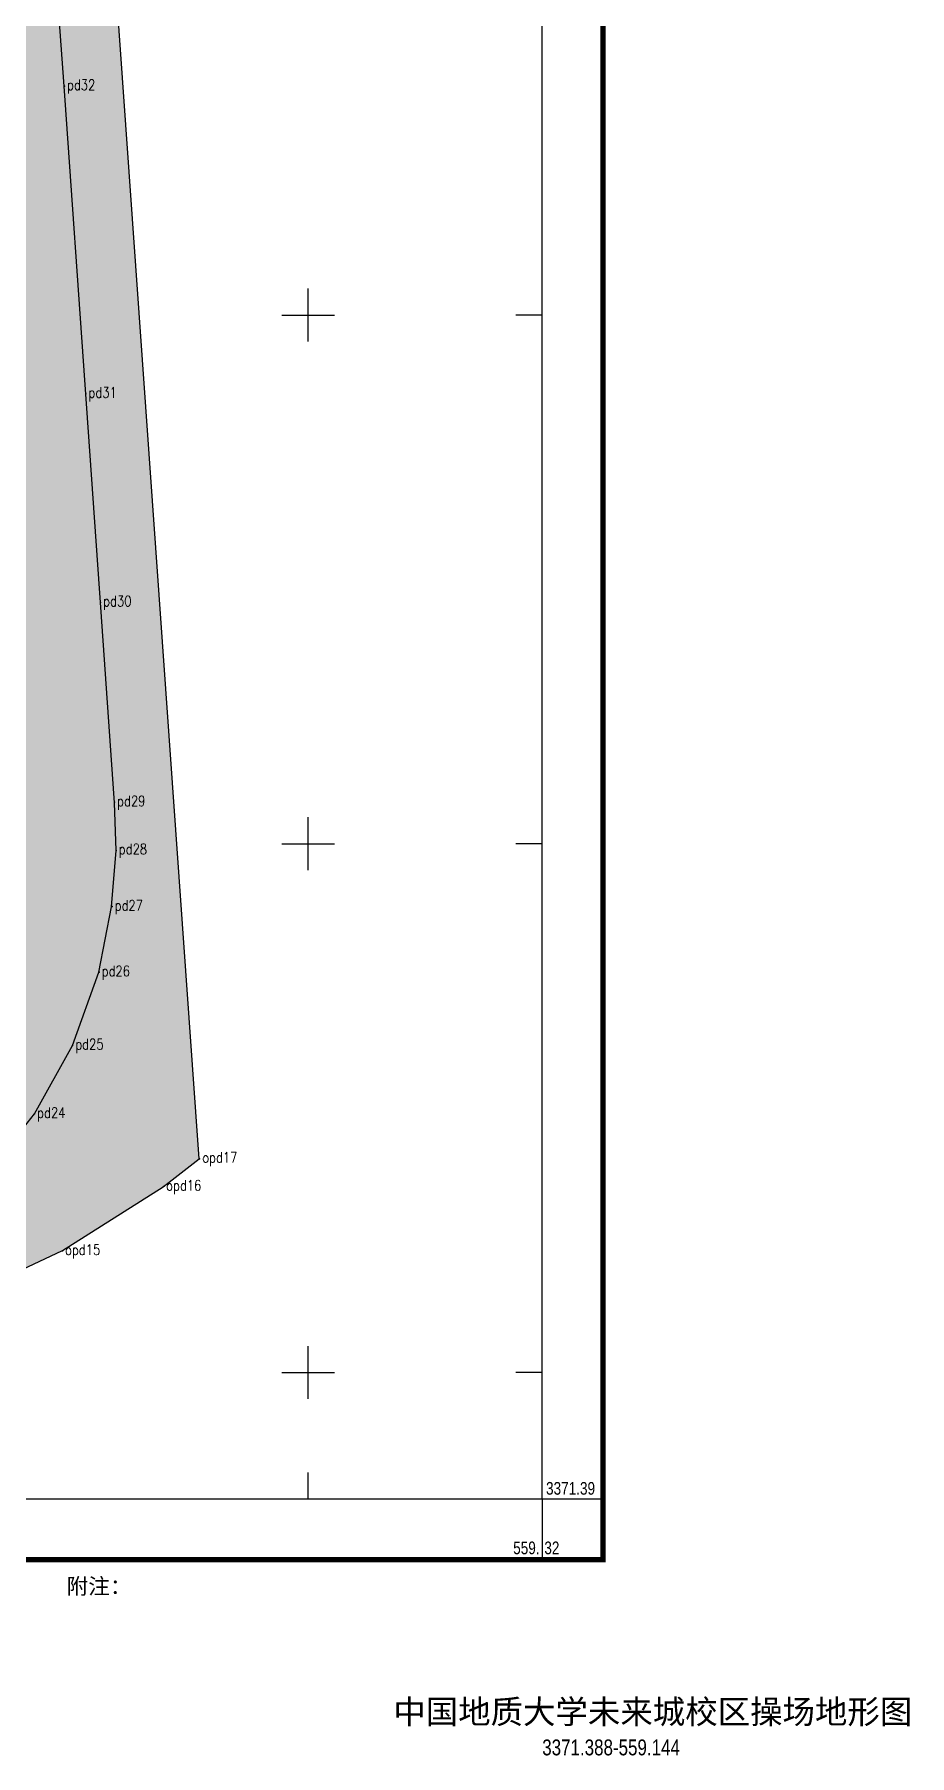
# Model space of a CAD drawing. Extents: x 559110 to 559357, y 3371364 to 3371625.
# Drawn here: x 559274.1 to 559356.9, y 3371363.8 to 3371526.5 of the extents above; entities that cross this region are included whole.
import ezdxf
from ezdxf.enums import TextEntityAlignment as Align

# ---------------------------------------------------------------- set-up
doc = ezdxf.new("R2010")
doc.units = 0
doc.header["$LTSCALE"] = 0.5
doc.header["$PDSIZE"] = 0.2
doc.layers.get('0').update_dxf_attribs({"linetype": 'CONTINUOUS'})
for name, color, linetype in [('DLDW', 11, 'CONTINUOUS'), ('TK', 7, 'CONTINUOUS'), ('ZDH', 1, 'CONTINUOUS')]:
    doc.layers.add(name, color=color, linetype=linetype)
doc.styles.add('HZ', font='rs.shx', dxfattribs={"width": 0.8, "bigfont": 'hztxt.shx'})
doc.styles.add('中等线体', font='')
doc.styles.add('细等线体', font='', dxfattribs={"width": 0.8})
doc.styles.add('黑体', font='')
doc.styles.get('中等线体').set_extended_font_data('FZZhongDengXian-Z07S')
doc.styles.get('细等线体').set_extended_font_data('FZXiDengXian-Z06S')
doc.styles.get('黑体').set_extended_font_data('SimHei')

msp = doc.modelspace()

# ---------------------------------------------------------------- hatches: boundary and pattern name
at = {"linetype": 'Continuous'}
h = msp.add_hatch(color=22, dxfattribs=at)
h.dxf.hatch_style = 1
h.paths.add_polyline_path([(559186.06, 3371412.9), (559194.29, 3371408.65), (559207.56, 3371403.83), (559229.42, 3371400.39), (559239.16, 3371400.46), (559249.49, 3371401.88), (559266.95, 3371406.93), (559276.74, 3371411.52), (559286.28, 3371417.57), (559289.69, 3371420.21), (559278.96, 3371571.35), (559262.36, 3371579.11), (559245, 3371583.22), (559223.72, 3371583.54), (559201.65, 3371578.69), (559184.37, 3371570.35), (559175.33, 3371563.93)])
h.paths.add_polyline_path([(559208.03, 3371575.07), (559198.9, 3371568.75), (559194.81, 3371564.58), (559192.5, 3371561.64), (559189.54, 3371557.1), (559187.08, 3371552.03), (559185.2, 3371546.72), (559184.09, 3371541.87), (559183.44, 3371533.56), (559184.07, 3371524.57), (559184.71, 3371515.48), (559185.33, 3371506.36), (559185.99, 3371497.25), (559186.72, 3371486.67), (559187.93, 3371469.85), (559189.53, 3371446.78), (559190.16, 3371441.73), (559192.82, 3371432.6), (559194.37, 3371429.24), (559199.27, 3371421.52), (559206.39, 3371414.22), (559214.59, 3371408.91), (559220.7, 3371406.3), (559228.95, 3371404.29), (559238.01, 3371403.86), (559247.82, 3371405.45), (559256.78, 3371408.93), (559264.14, 3371413.66), (559269.22, 3371418.28), (559274.1, 3371424.45), (559277.69, 3371430.93), (559280.2, 3371437.86), (559281.4, 3371444.04), (559281.84, 3371449.37), (559281.66, 3371453.88), (559280.35, 3371472.81), (559278.97, 3371492.53), (559276.91, 3371521.66), (559275.7, 3371538.05), (559275.19, 3371542.64), (559274.25, 3371546.68), (559273.14, 3371550.11), (559271.8, 3371553.39), (559270.98, 3371555.16), (559268.51, 3371559.36), (559266.35, 3371562.43), (559262.65, 3371566.65), (559259.1, 3371569.92), (559253.45, 3371573.92), (559248.16, 3371576.59), (559239.9, 3371579.34), (559231.88, 3371580.41), (559225.44, 3371580.28), (559216.5, 3371578.55)], flags=16)
h = msp.add_hatch(color=22, dxfattribs=at)
h.dxf.hatch_style = 1
h.paths.add_polyline_path([(559208.03, 3371575.07), (559198.9, 3371568.75), (559194.81, 3371564.58), (559192.5, 3371561.64), (559189.54, 3371557.1), (559187.08, 3371552.03), (559185.2, 3371546.72), (559184.09, 3371541.87), (559183.44, 3371533.56), (559184.07, 3371524.57), (559184.71, 3371515.48), (559185.33, 3371506.36), (559185.99, 3371497.25), (559186.72, 3371486.67), (559187.93, 3371469.85), (559189.53, 3371446.78), (559190.16, 3371441.73), (559192.82, 3371432.6), (559194.37, 3371429.24), (559199.27, 3371421.52), (559206.39, 3371414.22), (559214.59, 3371408.91), (559220.7, 3371406.3), (559228.95, 3371404.29), (559238.01, 3371403.86), (559247.82, 3371405.45), (559256.78, 3371408.93), (559264.14, 3371413.66), (559269.22, 3371418.28), (559274.1, 3371424.45), (559277.69, 3371430.93), (559280.2, 3371437.86), (559281.4, 3371444.04), (559281.84, 3371449.37), (559281.66, 3371453.88), (559280.35, 3371472.81), (559278.97, 3371492.53), (559276.91, 3371521.66), (559275.7, 3371538.05), (559275.19, 3371542.64), (559274.25, 3371546.68), (559273.14, 3371550.11), (559271.8, 3371553.39), (559270.98, 3371555.16), (559268.51, 3371559.36), (559266.35, 3371562.43), (559262.65, 3371566.65), (559259.1, 3371569.92), (559253.45, 3371573.92), (559248.16, 3371576.59), (559239.9, 3371579.34), (559231.88, 3371580.41), (559225.44, 3371580.28), (559216.5, 3371578.55)])
h.paths.add_polyline_path([(559195.66, 3371545.11), (559194.9, 3371542.44), (559194.11, 3371537.15), (559196.18, 3371501.66), (559198.61, 3371467.64), (559199.29, 3371457.86), (559200.02, 3371447.87), (559200.44, 3371443.83), (559202.31, 3371437.22), (559203.54, 3371434.46), (559205.65, 3371430.6), (559209.07, 3371426.22), (559212.96, 3371422.51), (559219.38, 3371418.13), (559227.55, 3371415.16), (559238.01, 3371414.33), (559247.75, 3371416.4), (559257.94, 3371422.19), (559262.98, 3371426.98), (559267.27, 3371433.31), (559269.65, 3371439.11), (559270.53, 3371442.21), (559271.26, 3371452.61), (559270.52, 3371463.25), (559268.32, 3371494.65), (559265.41, 3371536.05), (559264.58, 3371542.08), (559263.06, 3371547.15), (559261.87, 3371549.87), (559260.38, 3371552.63), (559257.37, 3371556.9), (559250.75, 3371563.17), (559241.82, 3371567.88), (559237.38, 3371569.15), (559229.97, 3371570), (559226.55, 3371569.84), (559221.31, 3371569), (559217.06, 3371567.65), (559212.39, 3371565.49), (559207.14, 3371561.98), (559202.73, 3371557.67), (559199.42, 3371553.26), (559196.62, 3371547.64)], flags=16)

# ---------------------------------------------------------------- linework, layer by layer
at = {"layer": 'DLDW', "linetype": 'Continuous', "flags": 128}
msp.add_lwpolyline([(559186.06, 3371412.9), (559194.29, 3371408.65), (559207.56, 3371403.83), (559229.42, 3371400.39), (559239.16, 3371400.46), (559249.49, 3371401.88), (559266.95, 3371406.93), (559276.74, 3371411.52), (559286.28, 3371417.57), (559289.69, 3371420.21), (559278.96, 3371571.35), (559262.36, 3371579.11), (559245, 3371583.22), (559223.72, 3371583.54), (559201.65, 3371578.69), (559184.37, 3371570.35), (559175.33, 3371563.93)], close=True, dxfattribs=at)
msp.add_lwpolyline([(559269.22, 3371418.28), (559274.1, 3371424.45), (559277.69, 3371430.93), (559280.2, 3371437.86), (559281.4, 3371444.04), (559281.84, 3371449.37), (559281.66, 3371453.88), (559280.35, 3371472.81), (559278.97, 3371492.53), (559276.91, 3371521.66), (559275.7, 3371538.05)], dxfattribs=at)
at = {"layer": 'TK', "linetype": 'Continuous'}
for p, q in [((559300, 3371497.5), (559300, 3371502.5)), ((559297.5, 3371500), (559302.5, 3371500)), ((559322.14, 3371500), (559319.64, 3371500)), ((559300, 3371447.5), (559300, 3371452.5)), ((559297.5, 3371450), (559302.5, 3371450)), ((559322.14, 3371450), (559319.64, 3371450)), ((559300, 3371397.5), (559300, 3371402.5)), ((559297.5, 3371400), (559302.5, 3371400)), ((559322.14, 3371400), (559319.64, 3371400)), ((559300, 3371388.04), (559300, 3371390.54)), ((559322.14, 3371388.04), (559327.64, 3371388.04)), ((559322.14, 3371388.04), (559322.14, 3371382.54))]:
    msp.add_line(p, q, dxfattribs=at)
at = {"layer": 'TK', "linetype": 'Continuous', "const_width": 0.5, "flags": 128}
msp.add_lwpolyline([(559138.53, 3371382.29), (559327.89, 3371382.29), (559327.89, 3371601.1), (559138.53, 3371601.1)], close=True, dxfattribs=at)
at = {"layer": 'TK', "linetype": 'Continuous', "flags": 128}
msp.add_lwpolyline([(559144.28, 3371388.04), (559322.14, 3371388.04), (559322.14, 3371595.35), (559144.28, 3371595.35)], close=True, dxfattribs=at)
at = {"layer": 'ZDH', "linetype": 'Continuous'}
for p in [(559276.93, 3371521.65, 26.87), (559278.96, 3371492.55, 26.88), (559280.35, 3371472.82, 26.89), (559281.67, 3371453.92, 26.89), (559281.83, 3371449.37, 26.89), (559281.44, 3371444.06, 26.88), (559280.21, 3371437.85, 26.88), (559277.71, 3371430.91, 26.88), (559274.1, 3371424.45, 26.89), (559289.72, 3371420.21, 26.78), (559286.31, 3371417.58, 26.79), (559276.74, 3371411.49, 26.79)]:
    msp.add_point(p, dxfattribs=at)

# ---------------------------------------------------------------- texts
at = {"layer": 'TK', "linetype": 'Continuous', "style": '中等线体', "width": 0.8}
for s, p in [('3371.39', (559327.14, 3371389.04)), ('559.', (559321.89, 3371383.41))]:
    msp.add_text(s, height=1.2, dxfattribs=at).set_placement(p, align=Align.MIDDLE_RIGHT)
msp.add_text('32', height=1.2, dxfattribs=at).set_placement((559322.34, 3371383.41), align=Align.MIDDLE_LEFT)
at = {"layer": 'TK', "linetype": 'Continuous', "style": '细等线体'}
msp.add_text('附注： ', height=1.5, dxfattribs=at).set_placement((559277.14, 3371380.54), align=Align.TOP_LEFT)
at = {"layer": 'TK', "linetype": 'Continuous', "style": '黑体'}
msp.add_text('中国地质大学未来城校区操场地形图', height=2.25, dxfattribs=at).set_placement((559332.6, 3371369.04), align=Align.TOP_CENTER)
at = {"layer": 'TK', "linetype": 'Continuous', "style": '中等线体', "width": 0.8}
msp.add_text('3371.388-559.144', height=1.5, dxfattribs=at).set_placement((559322.14, 3371365.29), align=Align.TOP_LEFT)
at = {"layer": 'ZDH', "linetype": 'Continuous', "style": 'HZ', "width": 0.8}
for s, p in [('pd32', (559277.18, 3371521.27, 26.87)), ('pd31', (559279.21, 3371492.17, 26.88)), ('pd30', (559280.6, 3371472.45, 26.89)), ('pd29', (559281.92, 3371453.54, 26.89)), ('pd28', (559282.08, 3371449, 26.89)), ('pd27', (559281.69, 3371443.68, 26.88)), ('pd26', (559280.46, 3371437.47, 26.88)), ('pd25', (559277.96, 3371430.54, 26.88)), ('pd24', (559274.35, 3371424.07, 26.89)), ('opd17', (559289.97, 3371419.84, 26.78)), ('opd16', (559286.56, 3371417.2, 26.79)), ('opd15', (559276.99, 3371411.11, 26.79))]:
    msp.add_text(s, height=1, dxfattribs=at).set_placement(p)

doc.saveas('drawing.dxf')
